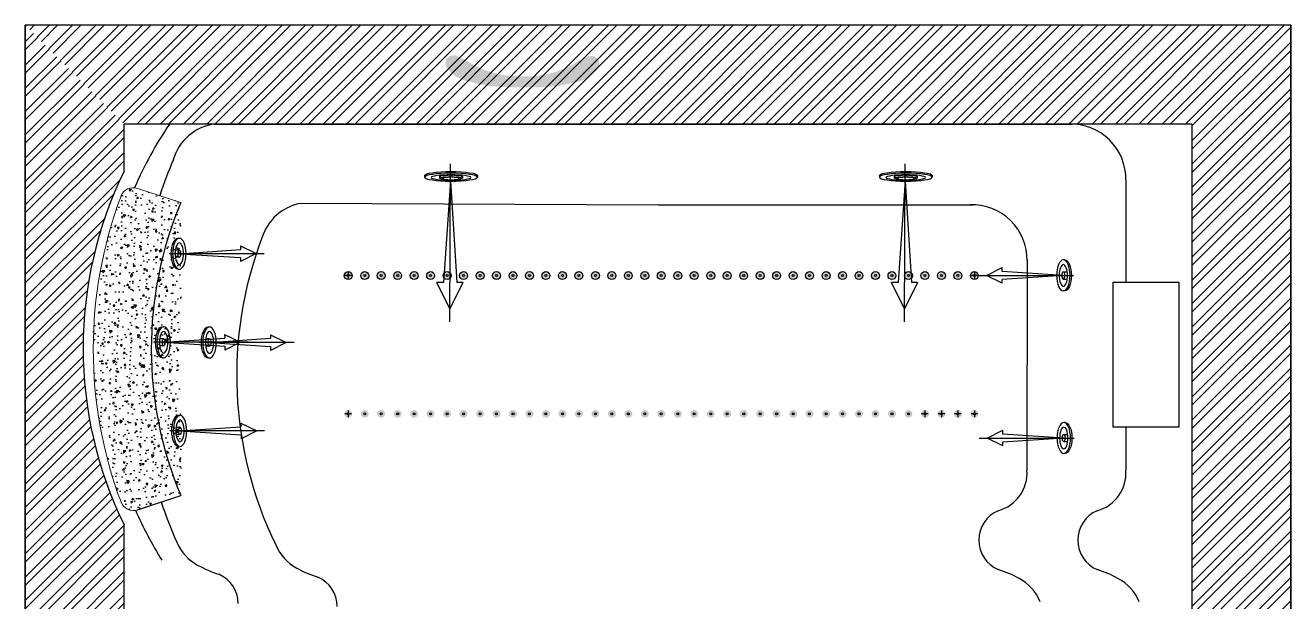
# Model space of a CAD drawing. Header units: millimetres. Extents: x -1273.55 to -1271.63, y 2257.16 to 2259.16.
# Drawn here: x -1273.552 to -1271.632, y 2258.281 to 2259.157 of the extents above; entities that cross this region are included whole.
import ezdxf

# ---------------------------------------------------------------- set-up
doc = ezdxf.new("R2010")
doc.units = ezdxf.units.MM
doc.layers.add('jacuzzi', color=1, linetype='Continuous')
pattern_1 = [(45, (-1261.47376, 2258.846746), (-0.01767767, 0.01767767), []), (45, (-1261.47376, 2258.859246), (-0.01767767, 0.01767767), [])]

msp = doc.modelspace()

# ---------------------------------------------------------------- hatches: boundary and pattern name
at = {"layer": 'jacuzzi'}
h = msp.add_hatch(dxfattribs=at)
h.set_pattern_fill('STEEL', color=256, scale=0.2, style=0)
h.set_pattern_definition(pattern_1)
h.paths.add_polyline_path([(-1271.7819, 2259.0065), (-1271.6319, 2259.1565), (-1273.5519, 2259.1565), (-1273.4019, 2259.0065)])
h = msp.add_hatch(dxfattribs=at)
h.set_pattern_fill('STEEL', color=256, scale=0.2, style=0)
h.set_pattern_definition([(45, (-1257.63933, 2257.884277), (-0.01767767, 0.01767767), []), (45, (-1257.63933, 2257.896777), (-0.01767767, 0.01767767), [])])
h.paths.add_polyline_path([(-1273.4019, 2258.3978, -0.231919), (-1273.4019, 2258.9352), (-1273.4019, 2259.0065), (-1273.5519, 2259.1565), (-1273.5519, 2257.4965), (-1273.4019, 2257.6465)])
h = msp.add_hatch(dxfattribs=at)
h.set_pattern_fill('STEEL', color=256, scale=0.2, style=0)
h.set_pattern_definition(pattern_1)
h.paths.add_polyline_path([(-1271.6319, 2259.1565), (-1271.7819, 2259.0065), (-1271.7819, 2258.2556, -0.230094), (-1271.7819, 2257.722), (-1271.7819, 2257.6465), (-1271.6319, 2257.4965)])
msp.add_hatch(color=256, dxfattribs=at).paths.add_polyline_path([(-1272.7976, 2259.0792, -0.150241), (-1272.878, 2259.1002, 0.039262), (-1272.8979, 2259.11, 0.707024), (-1272.9131, 2259.0932, 0.117767), (-1272.8941, 2259.0762, 0.051981), (-1272.8838, 2259.0722, 0.067757), (-1272.8183, 2259.0625), (-1272.7977, 2259.0624), (-1272.7771, 2259.0623, 0.067757), (-1272.7115, 2259.0714, 0.051981), (-1272.7012, 2259.0753, 0.117767), (-1272.6821, 2259.0921, 0.707024), (-1272.6971, 2259.109, 0.039262), (-1272.717, 2259.0994, -0.150241)])
h = msp.add_hatch(dxfattribs=at)
h.set_pattern_fill('AR-CONC', color=256, scale=0.004, angle=180, style=0)
h.set_pattern_definition([(230, (-1291.869616, 2259.457848), (-0.028690407, 0.002510085), [0.003, -0.033]), (175, (-1291.869616, 2259.457848), (0.005550053, -0.030087685), [0.0024, -0.0264]), (280.4514, (-1291.872007, 2259.458057), (-0.023140375, -0.02757758), [0.002549608, -0.028045684]), (226.1842, (-1291.869616, 2259.449848), (-0.04268964, 0.00662076), [0.0045, -0.0495]), (276.6356, (-1291.873173, 2259.4504), (-0.03738651, -0.038964715), [0.00382441, -0.04206852]), (171.1842, (-1291.869616, 2259.44985), (-0.03738648, -0.03896474), [0.0036, -0.0396]), (201, (-1291.873616, 2259.451848), (-0.023876282, 0.016104756), [0.003, -0.033]), (146, (-1291.873616, 2259.451848), (-0.009732613, -0.029006), [0.0024, -0.0264]), (251.4514, (-1291.875605, 2259.45319), (-0.033608905, -0.01290122), [0.002549608, -0.028045684]), (217.5, (-1291.869616, 2259.457848), (-0.000486394, -0.013315754), [0, -0.02608, 0, -0.0268, 0, -0.0265]), (187.5, (-1291.869616, 2259.457848), (-0.010522781, -0.015776468), [0, -0.01528, 0, -0.02548, 0, -0.0101]), (147.5, (-1291.860696, 2259.457848), (-0.0213528974, 0.000902195), [0, -0.01, 0, -0.0312, 0, -0.0414]), (137.5, (-1291.856696, 2259.457848), (-0.023327447, -0.0040042), [0, -0.013, 0, -0.02072, 0, -0.0294])])
edge = h.paths.add_edge_path()
edge.add_line((-1273.3818, 2258.4207), (-1273.3158, 2258.4423))
edge.add_arc((-1272.7882, 2258.6648), 0.5726, 157.1339, 202.8661, ccw=False)
edge.add_line((-1273.3158, 2258.8873), (-1273.3818, 2258.9089))
edge.add_arc((-1273.388, 2258.8899), 0.02, 431.8452, 519.4269)
edge.add_arc((-1272.7882, 2258.6648), 0.6606, 519.4269, 560.5731)
edge.add_arc((-1273.388, 2258.4397), 0.02, 200.5731, 288.1548)
edge = h.paths.add_edge_path(flags=17)
edge.add_line((-1273.3158, 2258.4423), (-1273.3158, 2258.4423))
edge.add_arc((-1272.7882, 2258.6648), 0.5726, 517.134, 562.866)
h = msp.add_hatch(color=256, dxfattribs=at)
h.paths.add_polyline_path([(-1273.0559, 2258.7765, 1), (-1273.0679, 2258.7765, 1)])
h.paths.add_polyline_path([(-1273.0429, 2258.7765, 1), (-1273.0309, 2258.7765, 1)])
h.paths.add_polyline_path([(-1273.0059, 2258.7765, 1), (-1273.0179, 2258.7765, 1)])
h.paths.add_polyline_path([(-1272.9929, 2258.7765, 1), (-1272.9809, 2258.7765, 1)])
h.paths.add_polyline_path([(-1272.9559, 2258.7765, 1), (-1272.9679, 2258.7765, 1)])
h.paths.add_polyline_path([(-1272.9309, 2258.7765, 1), (-1272.9429, 2258.7765, 1)])
h.paths.add_polyline_path([(-1272.9179, 2258.7765, 1), (-1272.9059, 2258.7765, 1)])
h.paths.add_polyline_path([(-1272.8929, 2258.7765, 1), (-1272.8809, 2258.7765, 1)])
h = msp.add_hatch(color=256, dxfattribs=at)
h.paths.add_polyline_path([(-1273.0559, 2258.7765, 1), (-1273.0679, 2258.7765, 1)])
h.paths.add_polyline_path([(-1273.0309, 2258.7765, 1), (-1273.0429, 2258.7765, 1)])
h.paths.add_polyline_path([(-1273.0059, 2258.7765, 1), (-1273.0179, 2258.7765, 1)])
h.paths.add_polyline_path([(-1272.9809, 2258.7765, 1), (-1272.9929, 2258.7765, 1)])
h.paths.add_polyline_path([(-1272.9559, 2258.7765, 1), (-1272.9679, 2258.7765, 1)])
h.paths.add_polyline_path([(-1272.9309, 2258.7765, 1), (-1272.9429, 2258.7765, 1)])
h.paths.add_polyline_path([(-1272.9059, 2258.7765, 1), (-1272.9179, 2258.7765, 1)])
h.paths.add_polyline_path([(-1272.8809, 2258.7765, 1), (-1272.8929, 2258.7765, 1)])
h = msp.add_hatch(color=256, dxfattribs=at)
h.paths.add_polyline_path([(-1272.8559, 2258.7765, 1), (-1272.8679, 2258.7765, 1)])
h.paths.add_polyline_path([(-1272.8429, 2258.7765, 1), (-1272.8309, 2258.7765, 1)])
h.paths.add_polyline_path([(-1272.8059, 2258.7765, 1), (-1272.8179, 2258.7765, 1)])
h.paths.add_polyline_path([(-1272.7929, 2258.7765, 1), (-1272.7809, 2258.7765, 1)])
h.paths.add_polyline_path([(-1272.7559, 2258.7765, 1), (-1272.7679, 2258.7765, 1)])
h.paths.add_polyline_path([(-1272.7309, 2258.7765, 1), (-1272.7429, 2258.7765, 1)])
h.paths.add_polyline_path([(-1272.7179, 2258.7765, 1), (-1272.7059, 2258.7765, 1)])
h.paths.add_polyline_path([(-1272.6929, 2258.7765, 1), (-1272.6809, 2258.7765, 1)])
h = msp.add_hatch(color=256, dxfattribs=at)
h.paths.add_polyline_path([(-1272.8559, 2258.7765, 1), (-1272.8679, 2258.7765, 1)])
h.paths.add_polyline_path([(-1272.8429, 2258.7765, 1), (-1272.8309, 2258.7765, 1)])
h.paths.add_polyline_path([(-1272.8059, 2258.7765, 1), (-1272.8179, 2258.7765, 1)])
h.paths.add_polyline_path([(-1272.7929, 2258.7765, 1), (-1272.7809, 2258.7765, 1)])
h.paths.add_polyline_path([(-1272.7559, 2258.7765, 1), (-1272.7679, 2258.7765, 1)])
h.paths.add_polyline_path([(-1272.7309, 2258.7765, 1), (-1272.7429, 2258.7765, 1)])
h.paths.add_polyline_path([(-1272.7179, 2258.7765, 1), (-1272.7059, 2258.7765, 1)])
h.paths.add_polyline_path([(-1272.6929, 2258.7765, 1), (-1272.6809, 2258.7765, 1)])
h = msp.add_hatch(color=256, dxfattribs=at)
h.paths.add_polyline_path([(-1272.6559, 2258.7765, 1), (-1272.6679, 2258.7765, 1)])
h.paths.add_polyline_path([(-1272.6429, 2258.7765, 1), (-1272.6309, 2258.7765, 1)])
h.paths.add_polyline_path([(-1272.6059, 2258.7765, 1), (-1272.6179, 2258.7765, 1)])
h.paths.add_polyline_path([(-1272.5929, 2258.7765, 1), (-1272.5809, 2258.7765, 1)])
h.paths.add_polyline_path([(-1272.5559, 2258.7765, 1), (-1272.5679, 2258.7765, 1)])
h.paths.add_polyline_path([(-1272.5309, 2258.7765, 1), (-1272.5429, 2258.7765, 1)])
h.paths.add_polyline_path([(-1272.5179, 2258.7765, 1), (-1272.5059, 2258.7765, 1)])
h.paths.add_polyline_path([(-1272.4929, 2258.7765, 1), (-1272.4809, 2258.7765, 1)])
h = msp.add_hatch(color=256, dxfattribs=at)
h.paths.add_polyline_path([(-1272.6559, 2258.7765, 1), (-1272.6679, 2258.7765, 1)])
h.paths.add_polyline_path([(-1272.6429, 2258.7765, 1), (-1272.6309, 2258.7765, 1)])
h.paths.add_polyline_path([(-1272.6059, 2258.7765, 1), (-1272.6179, 2258.7765, 1)])
h.paths.add_polyline_path([(-1272.5929, 2258.7765, 1), (-1272.5809, 2258.7765, 1)])
h.paths.add_polyline_path([(-1272.5559, 2258.7765, 1), (-1272.5679, 2258.7765, 1)])
h.paths.add_polyline_path([(-1272.5309, 2258.7765, 1), (-1272.5429, 2258.7765, 1)])
h.paths.add_polyline_path([(-1272.5179, 2258.7765, 1), (-1272.5059, 2258.7765, 1)])
h.paths.add_polyline_path([(-1272.4929, 2258.7765, 1), (-1272.4809, 2258.7765, 1)])
h = msp.add_hatch(color=256, dxfattribs=at)
h.paths.add_polyline_path([(-1272.4559, 2258.7765, 1), (-1272.4679, 2258.7765, 1)])
h.paths.add_polyline_path([(-1272.4429, 2258.7765, 1), (-1272.4309, 2258.7765, 1)])
h.paths.add_polyline_path([(-1272.4059, 2258.7765, 1), (-1272.4179, 2258.7765, 1)])
h.paths.add_polyline_path([(-1272.3929, 2258.7765, 1), (-1272.3809, 2258.7765, 1)])
h.paths.add_polyline_path([(-1272.3559, 2258.7765, 1), (-1272.3679, 2258.7765, 1)])
h.paths.add_polyline_path([(-1272.3309, 2258.7765, 1), (-1272.3429, 2258.7765, 1)])
h.paths.add_polyline_path([(-1272.3179, 2258.7765, 1), (-1272.3059, 2258.7765, 1)])
h.paths.add_polyline_path([(-1272.2929, 2258.7765, 1), (-1272.2809, 2258.7765, 1)])
h = msp.add_hatch(color=256, dxfattribs=at)
h.paths.add_polyline_path([(-1272.4559, 2258.7765, 1), (-1272.4679, 2258.7765, 1)])
h.paths.add_polyline_path([(-1272.4429, 2258.7765, 1), (-1272.4309, 2258.7765, 1)])
h.paths.add_polyline_path([(-1272.4059, 2258.7765, 1), (-1272.4179, 2258.7765, 1)])
h.paths.add_polyline_path([(-1272.3929, 2258.7765, 1), (-1272.3809, 2258.7765, 1)])
h.paths.add_polyline_path([(-1272.3559, 2258.7765, 1), (-1272.3679, 2258.7765, 1)])
h.paths.add_polyline_path([(-1272.3309, 2258.7765, 1), (-1272.3429, 2258.7765, 1)])
h.paths.add_polyline_path([(-1272.3179, 2258.7765, 1), (-1272.3059, 2258.7765, 1)])
h.paths.add_polyline_path([(-1272.2929, 2258.7765, 1), (-1272.2809, 2258.7765, 1)])
h = msp.add_hatch(color=256, dxfattribs=at)
h.paths.add_polyline_path([(-1272.1059, 2258.7765, 1), (-1272.1179, 2258.7765, 1)])
h.paths.add_polyline_path([(-1272.1429, 2258.7765, 1), (-1272.1309, 2258.7765, 1)])
h.paths.add_polyline_path([(-1272.1679, 2258.7765, 1), (-1272.1559, 2258.7765, 1)])
h.paths.add_polyline_path([(-1272.1809, 2258.7765, 1), (-1272.1929, 2258.7765, 1)])
h.paths.add_polyline_path([(-1272.2179, 2258.7765, 1), (-1272.2059, 2258.7765, 1)])
h.paths.add_polyline_path([(-1272.2429, 2258.7765, 1), (-1272.2309, 2258.7765, 1)])
h.paths.add_polyline_path([(-1272.2679, 2258.7765, 1), (-1272.2559, 2258.7765, 1)])
h = msp.add_hatch(color=256, dxfattribs=at)
h.paths.add_polyline_path([(-1272.1059, 2258.7765, 1), (-1272.1179, 2258.7765, 1)])
h.paths.add_polyline_path([(-1272.1309, 2258.7765, 1), (-1272.1429, 2258.7765, 1)])
h.paths.add_polyline_path([(-1272.1559, 2258.7765, 1), (-1272.1679, 2258.7765, 1)])
h.paths.add_polyline_path([(-1272.1809, 2258.7765, 1), (-1272.1929, 2258.7765, 1)])
h.paths.add_polyline_path([(-1272.2059, 2258.7765, 1), (-1272.2179, 2258.7765, 1)])
h.paths.add_polyline_path([(-1272.2309, 2258.7765, 1), (-1272.2429, 2258.7765, 1)])
h.paths.add_polyline_path([(-1272.2559, 2258.7765, 1), (-1272.2679, 2258.7765, 1)])
h = msp.add_hatch(color=256, dxfattribs=at)
h.paths.add_polyline_path([(-1273.0559, 2258.5665, 1), (-1273.0679, 2258.5665, 1)])
h.paths.add_polyline_path([(-1273.0429, 2258.5665, 1), (-1273.0309, 2258.5665, 1)])
h.paths.add_polyline_path([(-1273.0059, 2258.5665, 1), (-1273.0179, 2258.5665, 1)])
h.paths.add_polyline_path([(-1272.9929, 2258.5665, 1), (-1272.9809, 2258.5665, 1)])
h.paths.add_polyline_path([(-1272.9559, 2258.5665, 1), (-1272.9679, 2258.5665, 1)])
h.paths.add_polyline_path([(-1272.9309, 2258.5665, 1), (-1272.9429, 2258.5665, 1)])
h.paths.add_polyline_path([(-1272.9179, 2258.5665, 1), (-1272.9059, 2258.5665, 1)])
h.paths.add_polyline_path([(-1272.8929, 2258.5665, 1), (-1272.8809, 2258.5665, 1)])
h = msp.add_hatch(color=256, dxfattribs=at)
h.paths.add_polyline_path([(-1273.0559, 2258.5665, 1), (-1273.0679, 2258.5665, 1)])
h.paths.add_polyline_path([(-1273.0429, 2258.5665, 1), (-1273.0309, 2258.5665, 1)])
h.paths.add_polyline_path([(-1273.0059, 2258.5665, 1), (-1273.0179, 2258.5665, 1)])
h.paths.add_polyline_path([(-1272.9929, 2258.5665, 1), (-1272.9809, 2258.5665, 1)])
h.paths.add_polyline_path([(-1272.9559, 2258.5665, 1), (-1272.9679, 2258.5665, 1)])
h.paths.add_polyline_path([(-1272.9309, 2258.5665, 1), (-1272.9429, 2258.5665, 1)])
h.paths.add_polyline_path([(-1272.9179, 2258.5665, 1), (-1272.9059, 2258.5665, 1)])
h.paths.add_polyline_path([(-1272.8929, 2258.5665, 1), (-1272.8809, 2258.5665, 1)])
h = msp.add_hatch(color=256, dxfattribs=at)
h.paths.add_polyline_path([(-1272.8559, 2258.5665, 1), (-1272.8679, 2258.5665, 1)])
h.paths.add_polyline_path([(-1272.8429, 2258.5665, 1), (-1272.8309, 2258.5665, 1)])
h.paths.add_polyline_path([(-1272.8059, 2258.5665, 1), (-1272.8179, 2258.5665, 1)])
h.paths.add_polyline_path([(-1272.7929, 2258.5665, 1), (-1272.7809, 2258.5665, 1)])
h.paths.add_polyline_path([(-1272.7559, 2258.5665, 1), (-1272.7679, 2258.5665, 1)])
h.paths.add_polyline_path([(-1272.7309, 2258.5665, 1), (-1272.7429, 2258.5665, 1)])
h.paths.add_polyline_path([(-1272.7179, 2258.5665, 1), (-1272.7059, 2258.5665, 1)])
h.paths.add_polyline_path([(-1272.6929, 2258.5665, 1), (-1272.6809, 2258.5665, 1)])
h = msp.add_hatch(color=256, dxfattribs=at)
h.paths.add_polyline_path([(-1272.8559, 2258.5665, 1), (-1272.8679, 2258.5665, 1)])
h.paths.add_polyline_path([(-1272.8429, 2258.5665, 1), (-1272.8309, 2258.5665, 1)])
h.paths.add_polyline_path([(-1272.8059, 2258.5665, 1), (-1272.8179, 2258.5665, 1)])
h.paths.add_polyline_path([(-1272.7929, 2258.5665, 1), (-1272.7809, 2258.5665, 1)])
h.paths.add_polyline_path([(-1272.7559, 2258.5665, 1), (-1272.7679, 2258.5665, 1)])
h.paths.add_polyline_path([(-1272.7309, 2258.5665, 1), (-1272.7429, 2258.5665, 1)])
h.paths.add_polyline_path([(-1272.7179, 2258.5665, 1), (-1272.7059, 2258.5665, 1)])
h.paths.add_polyline_path([(-1272.6929, 2258.5665, 1), (-1272.6809, 2258.5665, 1)])
h = msp.add_hatch(color=256, dxfattribs=at)
h.paths.add_polyline_path([(-1272.6559, 2258.5665, 1), (-1272.6679, 2258.5665, 1)])
h.paths.add_polyline_path([(-1272.6429, 2258.5665, 1), (-1272.6309, 2258.5665, 1)])
h.paths.add_polyline_path([(-1272.6059, 2258.5665, 1), (-1272.6179, 2258.5665, 1)])
h.paths.add_polyline_path([(-1272.5929, 2258.5665, 1), (-1272.5809, 2258.5665, 1)])
h.paths.add_polyline_path([(-1272.5559, 2258.5665, 1), (-1272.5679, 2258.5665, 1)])
h.paths.add_polyline_path([(-1272.5309, 2258.5665, 1), (-1272.5429, 2258.5665, 1)])
h.paths.add_polyline_path([(-1272.5179, 2258.5665, 1), (-1272.5059, 2258.5665, 1)])
h.paths.add_polyline_path([(-1272.4929, 2258.5665, 1), (-1272.4809, 2258.5665, 1)])
h = msp.add_hatch(color=256, dxfattribs=at)
h.paths.add_polyline_path([(-1272.6559, 2258.5665, 1), (-1272.6679, 2258.5665, 1)])
h.paths.add_polyline_path([(-1272.6429, 2258.5665, 1), (-1272.6309, 2258.5665, 1)])
h.paths.add_polyline_path([(-1272.6059, 2258.5665, 1), (-1272.6179, 2258.5665, 1)])
h.paths.add_polyline_path([(-1272.5929, 2258.5665, 1), (-1272.5809, 2258.5665, 1)])
h.paths.add_polyline_path([(-1272.5559, 2258.5665, 1), (-1272.5679, 2258.5665, 1)])
h.paths.add_polyline_path([(-1272.5309, 2258.5665, 1), (-1272.5429, 2258.5665, 1)])
h.paths.add_polyline_path([(-1272.5179, 2258.5665, 1), (-1272.5059, 2258.5665, 1)])
h.paths.add_polyline_path([(-1272.4929, 2258.5665, 1), (-1272.4809, 2258.5665, 1)])
h = msp.add_hatch(color=256, dxfattribs=at)
h.paths.add_polyline_path([(-1272.4559, 2258.5665, 1), (-1272.4679, 2258.5665, 1)])
h.paths.add_polyline_path([(-1272.4429, 2258.5665, 1), (-1272.4309, 2258.5665, 1)])
h.paths.add_polyline_path([(-1272.4059, 2258.5665, 1), (-1272.4179, 2258.5665, 1)])
h.paths.add_polyline_path([(-1272.3929, 2258.5665, 1), (-1272.3809, 2258.5665, 1)])
h.paths.add_polyline_path([(-1272.3559, 2258.5665, 1), (-1272.3679, 2258.5665, 1)])
h.paths.add_polyline_path([(-1272.3309, 2258.5665, 1), (-1272.3429, 2258.5665, 1)])
h.paths.add_polyline_path([(-1272.3179, 2258.5665, 1), (-1272.3059, 2258.5665, 1)])
h.paths.add_polyline_path([(-1272.2929, 2258.5665, 1), (-1272.2809, 2258.5665, 1)])
h = msp.add_hatch(color=256, dxfattribs=at)
h.paths.add_polyline_path([(-1272.4559, 2258.5665, 1), (-1272.4679, 2258.5665, 1)])
h.paths.add_polyline_path([(-1272.4429, 2258.5665, 1), (-1272.4309, 2258.5665, 1)])
h.paths.add_polyline_path([(-1272.4059, 2258.5665, 1), (-1272.4179, 2258.5665, 1)])
h.paths.add_polyline_path([(-1272.3929, 2258.5665, 1), (-1272.3809, 2258.5665, 1)])
h.paths.add_polyline_path([(-1272.3559, 2258.5665, 1), (-1272.3679, 2258.5665, 1)])
h.paths.add_polyline_path([(-1272.3309, 2258.5665, 1), (-1272.3429, 2258.5665, 1)])
h.paths.add_polyline_path([(-1272.3179, 2258.5665, 1), (-1272.3059, 2258.5665, 1)])
h.paths.add_polyline_path([(-1272.2929, 2258.5665, 1), (-1272.2809, 2258.5665, 1)])
h = msp.add_hatch(color=256, dxfattribs=at)
h.paths.add_polyline_path([(-1272.1059, 2258.5665, 1), (-1272.1179, 2258.5665, 1)])
h.paths.add_polyline_path([(-1272.1429, 2258.5665, 1), (-1272.1309, 2258.5665, 1)])
h.paths.add_polyline_path([(-1272.1679, 2258.5665, 1), (-1272.1559, 2258.5665, 1)])
h.paths.add_polyline_path([(-1272.1809, 2258.5665, 1), (-1272.1929, 2258.5665, 1)])
h.paths.add_polyline_path([(-1272.2179, 2258.5665, 1), (-1272.2059, 2258.5665, 1)])
h.paths.add_polyline_path([(-1272.2429, 2258.5665, 1), (-1272.2309, 2258.5665, 1)])
h.paths.add_polyline_path([(-1272.2679, 2258.5665, 1), (-1272.2559, 2258.5665, 1)])
h = msp.add_hatch(color=256, dxfattribs=at)
h.paths.add_polyline_path([(-1272.1059, 2258.5665, 1), (-1272.1179, 2258.5665, 1)])
h.paths.add_polyline_path([(-1272.1429, 2258.5665, 1), (-1272.1309, 2258.5665, 1)])
h.paths.add_polyline_path([(-1272.1679, 2258.5665, 1), (-1272.1559, 2258.5665, 1)])
h.paths.add_polyline_path([(-1272.1809, 2258.5665, 1), (-1272.1929, 2258.5665, 1)])
h.paths.add_polyline_path([(-1272.2179, 2258.5665, 1), (-1272.2059, 2258.5665, 1)])
h.paths.add_polyline_path([(-1272.2429, 2258.5665, 1), (-1272.2309, 2258.5665, 1)])
h.paths.add_polyline_path([(-1272.2679, 2258.5665, 1), (-1272.2559, 2258.5665, 1)])

# ---------------------------------------------------------------- linework, layer by layer
for p, q in [((-1273.5519, 2257.4965), (-1273.5519, 2259.1565)), ((-1271.6319, 2259.1565), (-1273.5519, 2259.1565)), ((-1273.5519, 2257.4965), (-1273.5519, 2259.1565)), ((-1271.6319, 2259.1565), (-1273.5519, 2259.1565)), ((-1273.4019, 2258.9352), (-1273.4019, 2259.0065)), ((-1271.7819, 2259.0065), (-1273.4019, 2259.0065)), ((-1273.2659, 2259.0065), (-1272.5919, 2259.0065)), ((-1273.2659, 2259.0065), (-1272.5919, 2259.0065)), ((-1272.5919, 2259.0065), (-1271.9636, 2259.0065)), ((-1272.5919, 2259.0065), (-1271.9636, 2259.0065)), ((-1271.7819, 2259.0065), (-1271.7819, 2258.2556)), ((-1272.908, 2258.7061), (-1272.9068, 2258.9461)), ((-1272.218, 2258.7061), (-1272.2168, 2258.9461)), ((-1272.946, 2258.9284), (-1272.946, 2258.9259)), ((-1272.9235, 2258.9271), (-1272.9235, 2258.9246)), ((-1272.9069, 2258.9201), (-1272.9176, 2258.7658)), ((-1272.9069, 2258.9201), (-1272.8971, 2258.7658)), ((-1272.8885, 2258.9271), (-1272.8885, 2258.9244)), ((-1272.866, 2258.9284), (-1272.866, 2258.9259)), ((-1272.256, 2258.9284), (-1272.256, 2258.9259)), ((-1272.2335, 2258.9271), (-1272.2335, 2258.9246)), ((-1272.2169, 2258.9201), (-1272.2276, 2258.7658)), ((-1272.2169, 2258.9201), (-1272.2071, 2258.7658)), ((-1272.1985, 2258.9271), (-1272.1985, 2258.9244)), ((-1272.176, 2258.9284), (-1272.176, 2258.9259)), ((-1271.8819, 2258.9216), (-1271.8819, 2258.7665)), ((-1273.1348, 2258.8862), (-1272.5919, 2258.8841)), ((-1272.5919, 2258.8841), (-1272.1136, 2258.8841)), ((-1273.3203, 2258.8333), (-1273.3182, 2258.8333)), ((-1273.1897, 2258.8097), (-1273.3337, 2258.8097)), ((-1273.3182, 2258.8152), (-1273.3241, 2258.8152)), ((-1273.3182, 2258.8043), (-1273.3241, 2258.8043)), ((-1273.3182, 2258.8097), (-1273.2256, 2258.8161)), ((-1273.3182, 2258.8097), (-1273.2255, 2258.8038)), ((-1273.2256, 2258.8215), (-1273.2256, 2258.8161)), ((-1273.2256, 2258.8215), (-1273.2017, 2258.8098)), ((-1273.2017, 2258.8098), (-1273.2255, 2258.7977)), ((-1273.2255, 2258.8038), (-1273.2255, 2258.7977)), ((-1273.3203, 2258.7862), (-1273.3182, 2258.7862)), ((-1272.0934, 2258.7766), (-1272.0696, 2258.7887)), ((-1272.0696, 2258.7826), (-1272.0696, 2258.7887)), ((-1272.0319, 2258.8001), (-1272.0321, 2258.481)), ((-1271.9748, 2258.8002), (-1271.9769, 2258.8002)), ((-1273.0569, 2258.7765), (-1273.0669, 2258.7765)), ((-1273.0619, 2258.7815), (-1273.0619, 2258.7715)), ((-1272.9176, 2258.7658), (-1272.9277, 2258.7657)), ((-1272.9078, 2258.7261), (-1272.9277, 2258.7657)), ((-1272.8881, 2258.7658), (-1272.9078, 2258.7261)), ((-1272.8881, 2258.7658), (-1272.8971, 2258.7658)), ((-1272.2276, 2258.7658), (-1272.2377, 2258.7657)), ((-1272.2178, 2258.7261), (-1272.2377, 2258.7657)), ((-1272.1981, 2258.7658), (-1272.2178, 2258.7261)), ((-1272.1981, 2258.7658), (-1272.2071, 2258.7658)), ((-1272.1069, 2258.7765), (-1272.1169, 2258.7765)), ((-1272.1119, 2258.7815), (-1272.1119, 2258.7715)), ((-1272.1054, 2258.7767), (-1271.9614, 2258.7767)), ((-1272.0695, 2258.7649), (-1272.0934, 2258.7766)), ((-1271.9769, 2258.7767), (-1272.0696, 2258.7826)), ((-1271.9769, 2258.7767), (-1272.0695, 2258.7703)), ((-1272.0695, 2258.7649), (-1272.0695, 2258.7703)), ((-1271.9769, 2258.7821), (-1271.971, 2258.7821)), ((-1271.9769, 2258.7712), (-1271.971, 2258.7712)), ((-1271.9748, 2258.7531), (-1271.9769, 2258.7531)), ((-1273.3441, 2258.6987), (-1273.342, 2258.6987)), ((-1273.2745, 2258.6985), (-1273.2724, 2258.6985)), ((-1273.2136, 2258.6751), (-1273.3576, 2258.6751)), ((-1273.342, 2258.6806), (-1273.3479, 2258.6806)), ((-1273.342, 2258.6697), (-1273.3479, 2258.6697)), ((-1273.342, 2258.6751), (-1273.2494, 2258.6815)), ((-1273.342, 2258.6751), (-1273.2494, 2258.6692)), ((-1273.144, 2258.6749), (-1273.288, 2258.6749)), ((-1273.2724, 2258.6804), (-1273.2784, 2258.6804)), ((-1273.2724, 2258.6695), (-1273.2784, 2258.6695)), ((-1273.2724, 2258.6749), (-1273.1798, 2258.6813)), ((-1273.2724, 2258.6749), (-1273.1798, 2258.669)), ((-1273.2495, 2258.6869), (-1273.2494, 2258.6815)), ((-1273.2495, 2258.6869), (-1273.2256, 2258.6752)), ((-1273.2494, 2258.6692), (-1273.2493, 2258.6631)), ((-1273.2256, 2258.6752), (-1273.2493, 2258.6631)), ((-1273.1799, 2258.6867), (-1273.1798, 2258.6813)), ((-1273.1799, 2258.6867), (-1273.156, 2258.675)), ((-1273.1798, 2258.669), (-1273.1797, 2258.6629)), ((-1273.156, 2258.675), (-1273.1797, 2258.6629)), ((-1273.3441, 2258.6516), (-1273.342, 2258.6516)), ((-1273.2745, 2258.6514), (-1273.2724, 2258.6514)), ((-1273.3194, 2258.5642), (-1273.3172, 2258.5642)), ((-1273.0569, 2258.5665), (-1273.0669, 2258.5665)), ((-1273.0569, 2258.5665), (-1273.0669, 2258.5665)), ((-1273.0619, 2258.5715), (-1273.0619, 2258.5615)), ((-1273.0619, 2258.5715), (-1273.0619, 2258.5615)), ((-1272.1819, 2258.5665), (-1272.1919, 2258.5665)), ((-1272.1869, 2258.5715), (-1272.1869, 2258.5615)), ((-1272.1569, 2258.5665), (-1272.1669, 2258.5665)), ((-1272.1619, 2258.5715), (-1272.1619, 2258.5615)), ((-1272.1319, 2258.5665), (-1272.1419, 2258.5665)), ((-1272.1369, 2258.5715), (-1272.1369, 2258.5615)), ((-1272.1069, 2258.5665), (-1272.1169, 2258.5665)), ((-1272.1069, 2258.5665), (-1272.1169, 2258.5665)), ((-1272.1119, 2258.5715), (-1272.1119, 2258.5615)), ((-1272.1119, 2258.5715), (-1272.1119, 2258.5615)), ((-1273.1888, 2258.5406), (-1273.3328, 2258.5406)), ((-1273.3172, 2258.546), (-1273.3232, 2258.546)), ((-1273.3172, 2258.5351), (-1273.3232, 2258.5351)), ((-1273.3172, 2258.5406), (-1273.2247, 2258.5469)), ((-1273.3172, 2258.5406), (-1273.2246, 2258.5347)), ((-1273.2247, 2258.5524), (-1273.2247, 2258.5469)), ((-1273.2247, 2258.5524), (-1273.2008, 2258.5406)), ((-1273.2246, 2258.5347), (-1273.2245, 2258.5286)), ((-1273.2008, 2258.5406), (-1273.2245, 2258.5286)), ((-1272.0926, 2258.5297), (-1272.0689, 2258.5418)), ((-1272.0689, 2258.5357), (-1272.0689, 2258.5418)), ((-1271.9762, 2258.5298), (-1272.0689, 2258.5357)), ((-1271.9741, 2258.5533), (-1271.9762, 2258.5533)), ((-1271.9762, 2258.5352), (-1271.9703, 2258.5352)), ((-1271.8819, 2258.5465), (-1271.8819, 2258.481)), ((-1273.3194, 2258.517), (-1273.3172, 2258.517)), ((-1272.1047, 2258.5298), (-1271.9607, 2258.5298)), ((-1272.0688, 2258.518), (-1272.0926, 2258.5297)), ((-1271.9762, 2258.5298), (-1272.0688, 2258.5234)), ((-1272.0688, 2258.518), (-1272.0688, 2258.5234)), ((-1271.9762, 2258.5243), (-1271.9703, 2258.5243)), ((-1271.9741, 2258.5062), (-1271.9762, 2258.5062)), ((-1273.3818, 2258.4207), (-1273.3158, 2258.4423)), ((-1273.3158, 2258.4423), (-1273.3158, 2258.4423)), ((-1273.4019, 2257.6465), (-1273.4019, 2258.3978))]:
    msp.add_line(p, q, dxfattribs=at)
at = {"layer": 'jacuzzi', "lineweight": 18}
for p, q in [((-1273.3158, 2258.8873), (-1273.3818, 2258.9089)), ((-1273.3158, 2258.8873), (-1273.3158, 2258.8873)), ((-1273.3818, 2258.4207), (-1273.3158, 2258.4423)), ((-1273.3158, 2258.4423), (-1273.3158, 2258.4423))]:
    msp.add_line(p, q, dxfattribs=at)
at = {"layer": 'jacuzzi', "color": 3}
msp.add_lwpolyline([(-1273.5519, 2257.4965), (-1271.6319, 2257.4965), (-1273.5519, 2257.4965), (-1271.6319, 2257.4965), (-1271.6319, 2259.1565), (-1271.6319, 2257.4965), (-1271.6319, 2259.1565), (-1273.5519, 2259.1565)], close=True, dxfattribs=at)
at = {"layer": 'jacuzzi'}
msp.add_lwpolyline([(-1271.9015, 2258.5465), (-1271.9015, 2258.7665), (-1271.8015, 2258.7665), (-1271.8015, 2258.5465)], close=True, dxfattribs=at)
for centre, radius in [((-1273.0619, 2258.7765), 0.006), ((-1273.0619, 2258.7765), 0.0015), ((-1273.0369, 2258.7765), 0.006), ((-1273.0369, 2258.7765), 0.0015), ((-1273.0119, 2258.7765), 0.006), ((-1273.0119, 2258.7765), 0.0015), ((-1272.9869, 2258.7765), 0.006), ((-1272.9869, 2258.7765), 0.0015), ((-1272.9619, 2258.7765), 0.006), ((-1272.9619, 2258.7765), 0.0015), ((-1272.9369, 2258.7765), 0.006), ((-1272.9369, 2258.7765), 0.0015), ((-1272.9119, 2258.7765), 0.006), ((-1272.9119, 2258.7765), 0.0015), ((-1272.8869, 2258.7765), 0.006), ((-1272.8869, 2258.7765), 0.0015), ((-1272.8619, 2258.7765), 0.006), ((-1272.8619, 2258.7765), 0.0015), ((-1272.8369, 2258.7765), 0.006), ((-1272.8369, 2258.7765), 0.0015), ((-1272.8119, 2258.7765), 0.006), ((-1272.8119, 2258.7765), 0.0015), ((-1272.7869, 2258.7765), 0.006), ((-1272.7869, 2258.7765), 0.0015), ((-1272.7619, 2258.7765), 0.006), ((-1272.7619, 2258.7765), 0.0015), ((-1272.7369, 2258.7765), 0.006), ((-1272.7369, 2258.7765), 0.0015), ((-1272.7119, 2258.7765), 0.006), ((-1272.7119, 2258.7765), 0.0015), ((-1272.6869, 2258.7765), 0.006), ((-1272.6869, 2258.7765), 0.0015), ((-1272.6619, 2258.7765), 0.006), ((-1272.6619, 2258.7765), 0.0015), ((-1272.6369, 2258.7765), 0.006), ((-1272.6369, 2258.7765), 0.0015), ((-1272.6119, 2258.7765), 0.006), ((-1272.6119, 2258.7765), 0.0015), ((-1272.5869, 2258.7765), 0.006), ((-1272.5869, 2258.7765), 0.0015), ((-1272.5619, 2258.7765), 0.006), ((-1272.5619, 2258.7765), 0.0015), ((-1272.5369, 2258.7765), 0.006), ((-1272.5369, 2258.7765), 0.0015), ((-1272.5119, 2258.7765), 0.006), ((-1272.5119, 2258.7765), 0.0015), ((-1272.4869, 2258.7765), 0.006), ((-1272.4869, 2258.7765), 0.0015), ((-1272.4619, 2258.7765), 0.006), ((-1272.4619, 2258.7765), 0.0015), ((-1272.4369, 2258.7765), 0.006), ((-1272.4369, 2258.7765), 0.0015), ((-1272.4119, 2258.7765), 0.006), ((-1272.4119, 2258.7765), 0.0015), ((-1272.3869, 2258.7765), 0.006), ((-1272.3869, 2258.7765), 0.0015), ((-1272.3619, 2258.7765), 0.006), ((-1272.3619, 2258.7765), 0.0015), ((-1272.3369, 2258.7765), 0.006), ((-1272.3369, 2258.7765), 0.0015), ((-1272.3119, 2258.7765), 0.006), ((-1272.3119, 2258.7765), 0.0015), ((-1272.2869, 2258.7765), 0.006), ((-1272.2869, 2258.7765), 0.0015), ((-1272.2619, 2258.7765), 0.006), ((-1272.2619, 2258.7765), 0.0015), ((-1272.2369, 2258.7765), 0.006), ((-1272.2369, 2258.7765), 0.0015), ((-1272.2119, 2258.7765), 0.006), ((-1272.2119, 2258.7765), 0.0015), ((-1272.1869, 2258.7765), 0.006), ((-1272.1869, 2258.7765), 0.0015), ((-1272.1619, 2258.7765), 0.006), ((-1272.1619, 2258.7765), 0.0015), ((-1272.1369, 2258.7765), 0.006), ((-1272.1369, 2258.7765), 0.0015), ((-1272.1119, 2258.7765), 0.006), ((-1272.1119, 2258.7765), 0.0015), ((-1273.0619, 2258.5665), 0.0015), ((-1273.0619, 2258.5665), 0.0015), ((-1273.0369, 2258.5665), 0.0015), ((-1273.0369, 2258.5665), 0.0015), ((-1273.0119, 2258.5665), 0.0015), ((-1273.0119, 2258.5665), 0.0015), ((-1272.9869, 2258.5665), 0.0015), ((-1272.9869, 2258.5665), 0.0015), ((-1272.9619, 2258.5665), 0.0015), ((-1272.9619, 2258.5665), 0.0015), ((-1272.9369, 2258.5665), 0.0015), ((-1272.9369, 2258.5665), 0.0015), ((-1272.9119, 2258.5665), 0.0015), ((-1272.9119, 2258.5665), 0.0015), ((-1272.8869, 2258.5665), 0.0015), ((-1272.8869, 2258.5665), 0.0015), ((-1272.8619, 2258.5665), 0.0015), ((-1272.8619, 2258.5665), 0.0015), ((-1272.8369, 2258.5665), 0.0015), ((-1272.8369, 2258.5665), 0.0015), ((-1272.8119, 2258.5665), 0.0015), ((-1272.8119, 2258.5665), 0.0015), ((-1272.7869, 2258.5665), 0.0015), ((-1272.7869, 2258.5665), 0.0015), ((-1272.7619, 2258.5665), 0.0015), ((-1272.7619, 2258.5665), 0.0015), ((-1272.7369, 2258.5665), 0.0015), ((-1272.7369, 2258.5665), 0.0015), ((-1272.7119, 2258.5665), 0.0015), ((-1272.7119, 2258.5665), 0.0015), ((-1272.6869, 2258.5665), 0.0015), ((-1272.6869, 2258.5665), 0.0015), ((-1272.6619, 2258.5665), 0.0015), ((-1272.6619, 2258.5665), 0.0015), ((-1272.6369, 2258.5665), 0.0015), ((-1272.6369, 2258.5665), 0.0015), ((-1272.6119, 2258.5665), 0.0015), ((-1272.6119, 2258.5665), 0.0015), ((-1272.5869, 2258.5665), 0.0015), ((-1272.5869, 2258.5665), 0.0015), ((-1272.5619, 2258.5665), 0.0015), ((-1272.5619, 2258.5665), 0.0015), ((-1272.5369, 2258.5665), 0.0015), ((-1272.5369, 2258.5665), 0.0015), ((-1272.5119, 2258.5665), 0.0015), ((-1272.5119, 2258.5665), 0.0015), ((-1272.4869, 2258.5665), 0.0015), ((-1272.4869, 2258.5665), 0.0015), ((-1272.4619, 2258.5665), 0.0015), ((-1272.4619, 2258.5665), 0.0015), ((-1272.4369, 2258.5665), 0.0015), ((-1272.4369, 2258.5665), 0.0015), ((-1272.4119, 2258.5665), 0.0015), ((-1272.4119, 2258.5665), 0.0015), ((-1272.3869, 2258.5665), 0.0015), ((-1272.3869, 2258.5665), 0.0015), ((-1272.3619, 2258.5665), 0.0015), ((-1272.3619, 2258.5665), 0.0015), ((-1272.3369, 2258.5665), 0.0015), ((-1272.3369, 2258.5665), 0.0015), ((-1272.3119, 2258.5665), 0.0015), ((-1272.3119, 2258.5665), 0.0015), ((-1272.2869, 2258.5665), 0.0015), ((-1272.2869, 2258.5665), 0.0015), ((-1272.2619, 2258.5665), 0.0015), ((-1272.2619, 2258.5665), 0.0015), ((-1272.2369, 2258.5665), 0.0015), ((-1272.2369, 2258.5665), 0.0015), ((-1272.2119, 2258.5665), 0.0015), ((-1272.2119, 2258.5665), 0.0015), ((-1272.1869, 2258.5665), 0.0015), ((-1272.1869, 2258.5665), 0.0015), ((-1272.1619, 2258.5665), 0.0015), ((-1272.1619, 2258.5665), 0.0015), ((-1272.1369, 2258.5665), 0.0015), ((-1272.1369, 2258.5665), 0.0015), ((-1272.1119, 2258.5665), 0.0015), ((-1272.1119, 2258.5665), 0.0015)]:
    msp.add_circle(centre, radius, dxfattribs=at)
for centre, radius, start, end in [((-1272.8262, 2258.6665), 0.6105, 146.1576, 156.5104), ((-1273.2539, 2258.9309), 0.0766, 99.08, 163.4469), ((-1271.9659, 2258.9226), 0.084, 359.3307, 91.5894), ((-1272.654, 2258.6682), 0.7309, 157.091, 161.6866), ((-1272.8537, 2258.6665), 0.6105, 153.8857, 206.1143), ((-1272.7882, 2258.6648), 0.5726, 157.1339, 202.8661), ((-1272.7882, 2258.6648), 0.5726, 157.134, 202.866), ((-1273.1198, 2258.811), 0.0766, 101.3055, 162.6148), ((-1272.1159, 2258.8001), 0.084, 359.3307, 91.5894), ((-1272.6421, 2258.6248), 0.5891, 159.204, 205.9005), ((-1272.0912, 2258.4766), 0.0593, 285.277, 4.2417), ((-1271.9411, 2258.4766), 0.0593, 285.277, 4.2417), ((-1272.8262, 2258.6665), 0.6105, 203.8167, 211.848), ((-1272.654, 2258.6682), 0.7309, 198.8141, 203.923), ((-1272.0567, 2258.3747), 0.0485, 112.9464, 180), ((-1271.9066, 2258.3747), 0.0485, 112.9464, 180), ((-1273.2547, 2258.4009), 0.0735, 203.3529, 241.3615), ((-1273.1045, 2258.3966), 0.0735, 203.3529, 241.3615), ((-1272.0567, 2258.3747), 0.0485, 180, 247.0536), ((-1271.9066, 2258.3747), 0.0485, 180, 247.0536), ((-1273.2031, 2258.4953), 0.181, 241.3615, 252.2336), ((-1273.053, 2258.4909), 0.181, 241.3615, 252.2336), ((-1272.1308, 2258.1577), 0.181, 61.3615, 72.2336), ((-1271.9807, 2258.1577), 0.181, 61.3615, 72.2336), ((-1273.2773, 2258.2783), 0.0485, 0, 67.0536), ((-1273.1271, 2258.2739), 0.0485, 0, 67.0536), ((-1272.0793, 2258.2521), 0.0735, 23.3529, 61.3615), ((-1271.9292, 2258.2521), 0.0735, 23.3529, 61.3615)]:
    msp.add_arc(centre, radius, start, end, dxfattribs=at)
at = {"layer": 'jacuzzi', "lineweight": 18}
for centre, radius, start, end in [((-1273.388, 2258.8899), 0.02, 71.8452, 159.4269), ((-1272.7882, 2258.6648), 0.6606, 159.4269, 200.5731), ((-1272.7882, 2258.6648), 0.5726, 157.1339, 202.8661), ((-1272.7882, 2258.6648), 0.5726, 157.134, 202.866), ((-1273.388, 2258.4397), 0.02, 200.5731, 288.1548)]:
    msp.add_arc(centre, radius, start, end, dxfattribs=at)
at = {"layer": 'jacuzzi', "extrusion": (0, 0, -1)}
for centre, major_axis, ratio, start_param, end_param in [((-1272.906, 2258.9284), (0.04, 0), 0.15, 3.141593, 6.283185), ((-1272.906, 2258.9259), (0.04, 0), 0.15, 3.141593, 9.424778), ((-1272.906, 2258.9254), (0.03, 0), 0.133333, 3.141593, 9.424778), ((-1272.9208, 2258.9246), (0.00268, 0), 0.15, 2.391632, 4.519872), ((-1272.9208, 2258.9271), (0.00268, 0), 0.15, 3.141593, 4.519872), ((-1272.9367, 2258.9224), (0.019, 0), 0.15, -0.74996, 0.121642), ((-1272.925, 2258.9303), (0.019, 0), 0.15, 0.506677, 1.378279), ((-1272.925, 2258.9278), (0.019, 0), 0.15, 0.506677, 1.378279), ((-1272.906, 2258.9239), (0.0125, 0), 0.15, 3.141593, 9.424778), ((-1272.9152, 2258.922), (0.00268, 0), 0.15, 1.134995, 3.263235), ((-1272.906, 2258.9191), (0.019, 0), 0.15, 4.276588, 5.14819), ((-1272.906, 2258.9287), (0.00268, 0), 0.15, 3.648269, 5.776509), ((-1272.906, 2258.9262), (0.00268, 0), 0.15, 3.648269, 5.776509), ((-1272.8871, 2258.9303), (0.019, 0), 0.15, 1.763314, 2.634916), ((-1272.8871, 2258.9278), (0.019, 0), 0.15, 1.763314, 2.634916), ((-1272.8969, 2258.922), (0.00268, 0), 0.15, -0.121642, 2.006598), ((-1272.8754, 2258.9224), (0.019, 0), 0.15, 3.019951, 3.891553), ((-1272.8912, 2258.9271), (0.00268, 0), 0.15, -1.378279, 0), ((-1272.8912, 2258.9246), (0.00268, 0), 0.15, -1.378279, 0.74996), ((-1272.216, 2258.9284), (0.04, 0), 0.15, 3.141593, 6.283185), ((-1272.216, 2258.9259), (0.04, 0), 0.15, 3.141593, 9.424778), ((-1272.216, 2258.9254), (0.03, 0), 0.133333, 3.141593, 9.424778), ((-1272.2308, 2258.9246), (0.00268, 0), 0.15, 2.391632, 4.519872), ((-1272.2308, 2258.9271), (0.00268, 0), 0.15, 3.141593, 4.519872), ((-1272.2467, 2258.9224), (0.019, 0), 0.15, -0.74996, 0.121642), ((-1272.235, 2258.9303), (0.019, 0), 0.15, 0.506677, 1.378279), ((-1272.235, 2258.9278), (0.019, 0), 0.15, 0.506677, 1.378279), ((-1272.216, 2258.9239), (0.0125, 0), 0.15, 3.141593, 9.424778), ((-1272.2252, 2258.922), (0.00268, 0), 0.15, 1.134995, 3.263235), ((-1272.216, 2258.9191), (0.019, 0), 0.15, 4.276588, 5.14819), ((-1272.216, 2258.9287), (0.00268, 0), 0.15, 3.648269, 5.776509), ((-1272.216, 2258.9262), (0.00268, 0), 0.15, 3.648269, 5.776509), ((-1272.1971, 2258.9303), (0.019, 0), 0.15, 1.763314, 2.634916), ((-1272.1971, 2258.9278), (0.019, 0), 0.15, 1.763314, 2.634916), ((-1272.2069, 2258.922), (0.00268, 0), 0.15, -0.121642, 2.006598), ((-1272.1854, 2258.9224), (0.019, 0), 0.15, 3.019951, 3.891553), ((-1272.2012, 2258.9271), (0.00268, 0), 0.15, -1.378279, 0), ((-1272.2012, 2258.9246), (0.00268, 0), 0.15, -1.378279, 0.74996), ((-1273.3203, 2258.8097), (0, 0.0236), 0.431953, 3.141593, 6.283185), ((-1273.3182, 2258.8097), (0, 0.0236), 0.431953, 3.141593, 9.424778), ((-1273.3182, 2258.8097), (0, 0.0165), 0.381644, 3.141593, 9.424778), ((-1273.3182, 2258.8097), (0, 0.00544), 0.461888, 1.570796326794896, 7.853981633974482), ((-1271.9769, 2258.7767), (0, -0.0236), 0.431953, 3.141593, 9.424778), ((-1271.9769, 2258.7767), (0, -0.0165), 0.381644, 3.141593, 9.424778), ((-1271.9748, 2258.7767), (0, -0.0236), 0.431953, 3.141593, 6.283185), ((-1271.9769, 2258.7767), (0, -0.00544), 0.461888, 1.570796326794896, 7.853981633974482), ((-1273.3441, 2258.6751), (0, 0.0236), 0.431953, 3.141593, 6.283185), ((-1273.342, 2258.6751), (0, 0.0236), 0.431953, 3.141593, 9.424778), ((-1273.342, 2258.6751), (0, 0.0165), 0.381644, 3.141593, 9.424778), ((-1273.2745, 2258.6749), (0, 0.0236), 0.431953, 3.141593, 6.283185), ((-1273.2724, 2258.6749), (0, 0.0236), 0.431953, 3.141593, 9.424778), ((-1273.2724, 2258.6749), (0, 0.0165), 0.381644, 3.141593, 9.424778), ((-1273.342, 2258.6751), (0, 0.00544), 0.461888, 1.570796326794896, 7.853981633974482), ((-1273.2724, 2258.6749), (0, 0.00544), 0.461888, 1.570796326794896, 7.853981633974482), ((-1273.3194, 2258.5406), (0, 0.0236), 0.431953, 3.141593, 6.283185), ((-1273.3172, 2258.5406), (0, 0.0236), 0.431953, 3.141593, 9.424778), ((-1273.3172, 2258.5406), (0, 0.0165), 0.381644, 3.141593, 9.424778), ((-1273.3172, 2258.5406), (0, 0.00544), 0.461888, 1.570796326794896, 7.853981633974482), ((-1271.9762, 2258.5298), (0, -0.0236), 0.431953, 3.141593, 9.424778), ((-1271.9762, 2258.5298), (0, -0.0165), 0.381644, 3.141593, 9.424778), ((-1271.9762, 2258.5298), (0, -0.00544), 0.461888, 1.570796326794896, 7.853981633974482), ((-1271.9741, 2258.5298), (0, -0.0236), 0.431953, 3.141593, 6.283185)]:
    msp.add_ellipse(centre, major_axis=major_axis, ratio=ratio, start_param=start_param, end_param=end_param, dxfattribs=at)

doc.saveas('drawing.dxf')
